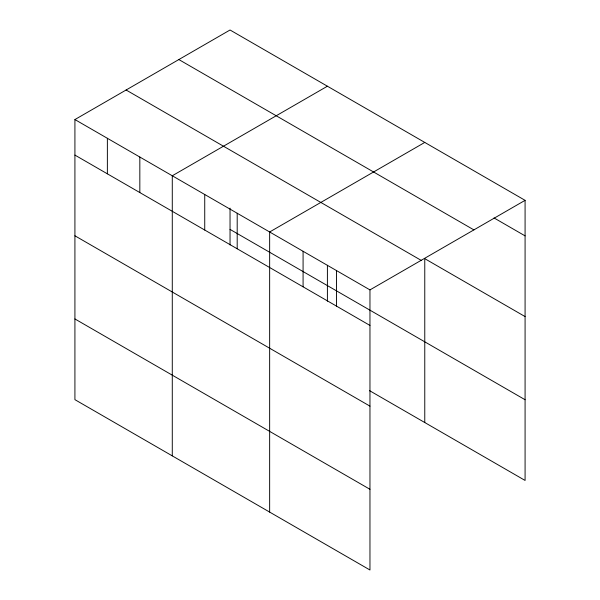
<?xml version="1.0" encoding="UTF-8"?>
<svg xmlns="http://www.w3.org/2000/svg" width="600" height="600" viewBox="0 0 600 600"><rect width="100%" height="100%" fill="white"/><g stroke="black" fill="none" stroke-linecap="round" stroke-linejoin="round"><path stroke-width="0.9" d="M74.918 119.558L369.96 289.897L369.96 570L74.918 399.66L74.918 119.558L230.04 30L525.082 200.34L525.082 480.442L369.593 390.675M327.405 86.213L172.282 175.77L172.282 455.873M424.77 142.425L269.647 231.983L269.647 512.085M369.96 289.897L525.082 200.34M494.033 217.942L525.082 235.875M178.845 59.557L473.895 229.897M525.082 316.582L424.77 258.66L424.77 422.528M126.105 90L421.155 260.347M230.04 229.395L525.082 399.735M74.918 155.085L369.96 325.433M74.918 235.792L369.96 406.14M74.918 318.952L369.96 489.293M336.525 270.593L336.525 306.12M327.405 265.275L327.405 301.2M303.082 251.288L303.082 286.815M237.195 213.248L237.195 248.775M230.04 208.14L230.04 244.98M204.735 194.505L204.735 230.04M139.83 157.035L139.83 192.562M107.37 138.292L107.37 173.828"/></g></svg>
